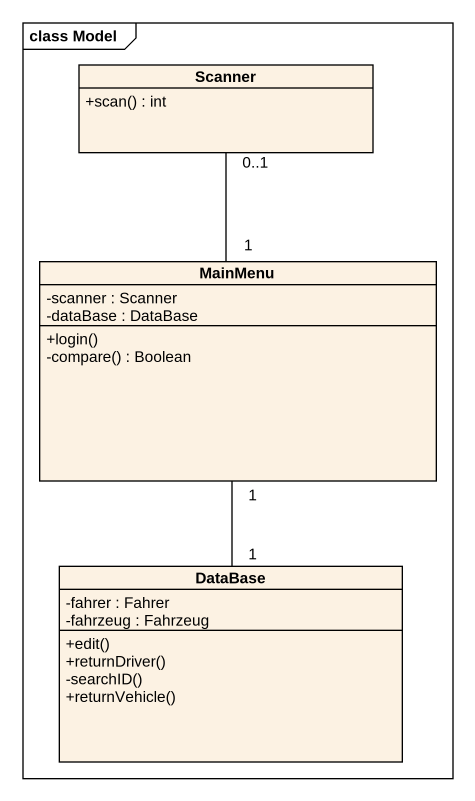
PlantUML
@startuml
mainframe class Model
hide circle
hide empty members
skinparam classAttributeIconSize 0
class Scanner {
  +scan() : int
}
class MainMenu {
  -scanner : Scanner
  -dataBase : DataBase
  +login()
  -compare() : Boolean
}
class "DataBase" as DataBase_ {
  -fahrer : Fahrer
  -fahrzeug : Fahrzeug
  +edit()
  +returnDriver()
  -searchID()
  +returnVehicle()
}
MainMenu "1" -up- "0..1" Scanner
MainMenu "1" -- "1" DataBase_
@enduml
